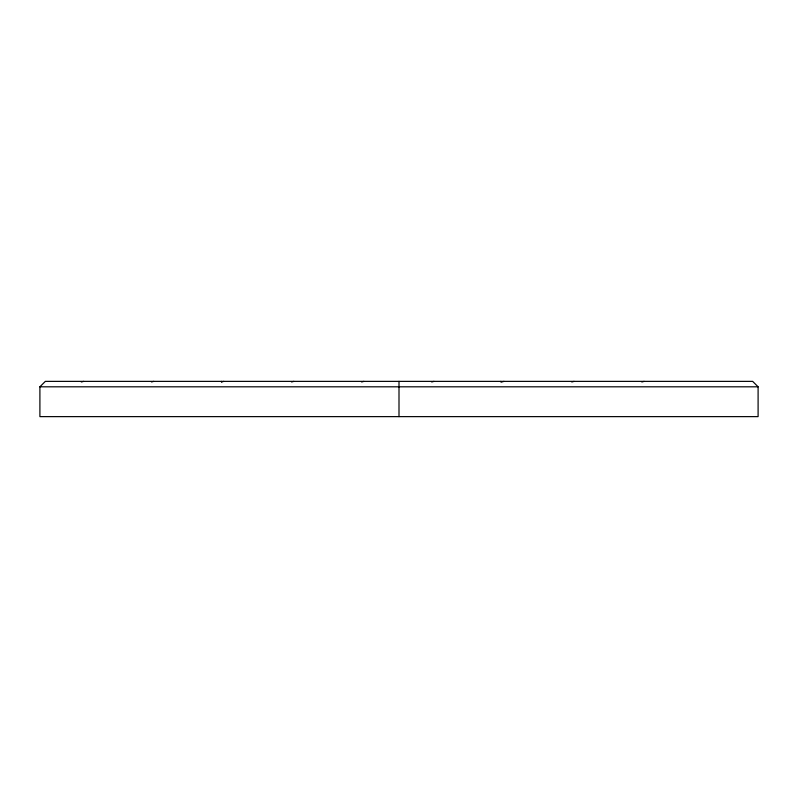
<?xml version="1.0" encoding="UTF-8"?>
<svg xmlns="http://www.w3.org/2000/svg" width="798" height="798" viewBox="0 0 798 798"><rect width="100%" height="100%" fill="white"/><g stroke="black" fill="none" stroke-linecap="round" stroke-linejoin="round"><path stroke-width="1.2" d="M758.1 386.811L758.1 416.626L39.9 416.626L39.9 386.811L45.336 381.374L752.664 381.374L758.1 386.811L39.9 386.811M81.326 382.003L83.67 381.374M151.5 381.973L153.745 381.374M221.465 381.993L223.789 381.374M291.549 381.983L293.864 381.374M361.604 381.993L363.898 381.374M431.678 381.993L433.982 381.374M501.743 381.983L504.017 381.374M571.747 381.993L574.091 381.374M641.801 381.993L644.136 381.374M500.825 381.374L501.034 382.172M221.595 381.374L221.744 381.923M399 381.374L399 416.626"/></g></svg>
